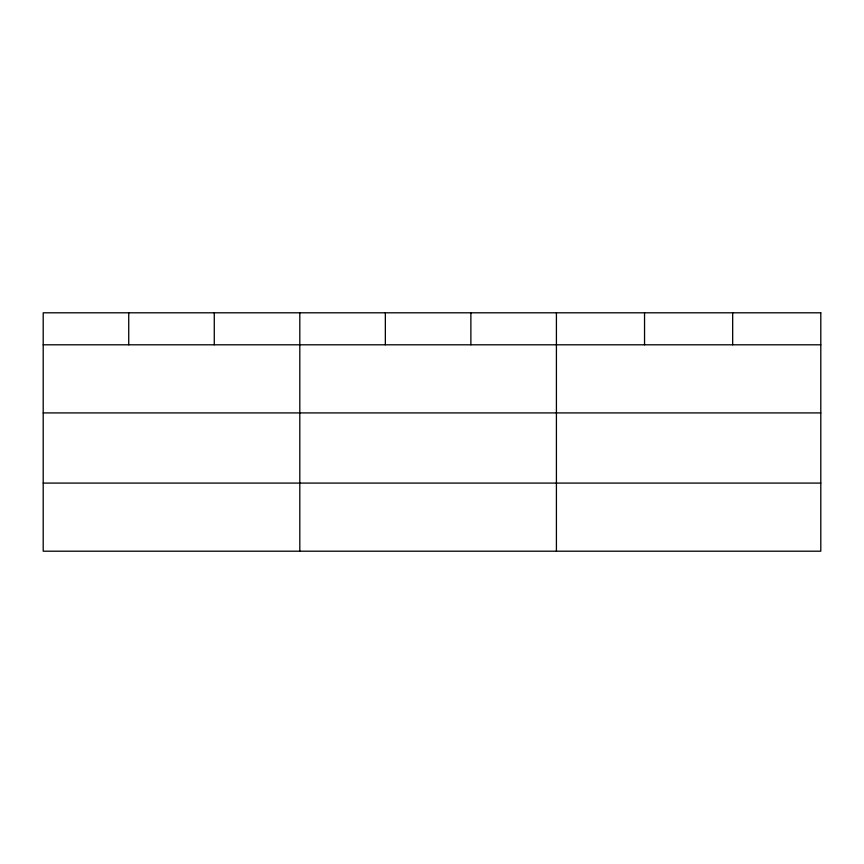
<?xml version="1.0" encoding="UTF-8"?>
<svg xmlns="http://www.w3.org/2000/svg" width="864" height="864" viewBox="0 0 864 864"><rect width="100%" height="100%" fill="white"/><g stroke="black" fill="none" stroke-linecap="round" stroke-linejoin="round"><path stroke-width="1.3" d="M43.2 344.801L820.8 344.801M43.2 412.916L820.8 412.916M43.2 483.084L820.8 483.084M732.672 312.8L732.672 344.801M644.544 312.8L644.544 344.801M556.416 312.8L556.416 551.2M470.88 312.8L470.88 344.801M385.344 312.8L385.344 344.801M299.808 312.8L299.808 551.2M214.272 312.8L214.272 344.801M128.736 312.8L128.736 344.801M820.8 312.8L43.2 312.8L43.2 551.2L820.8 551.2L820.8 312.8"/></g></svg>
